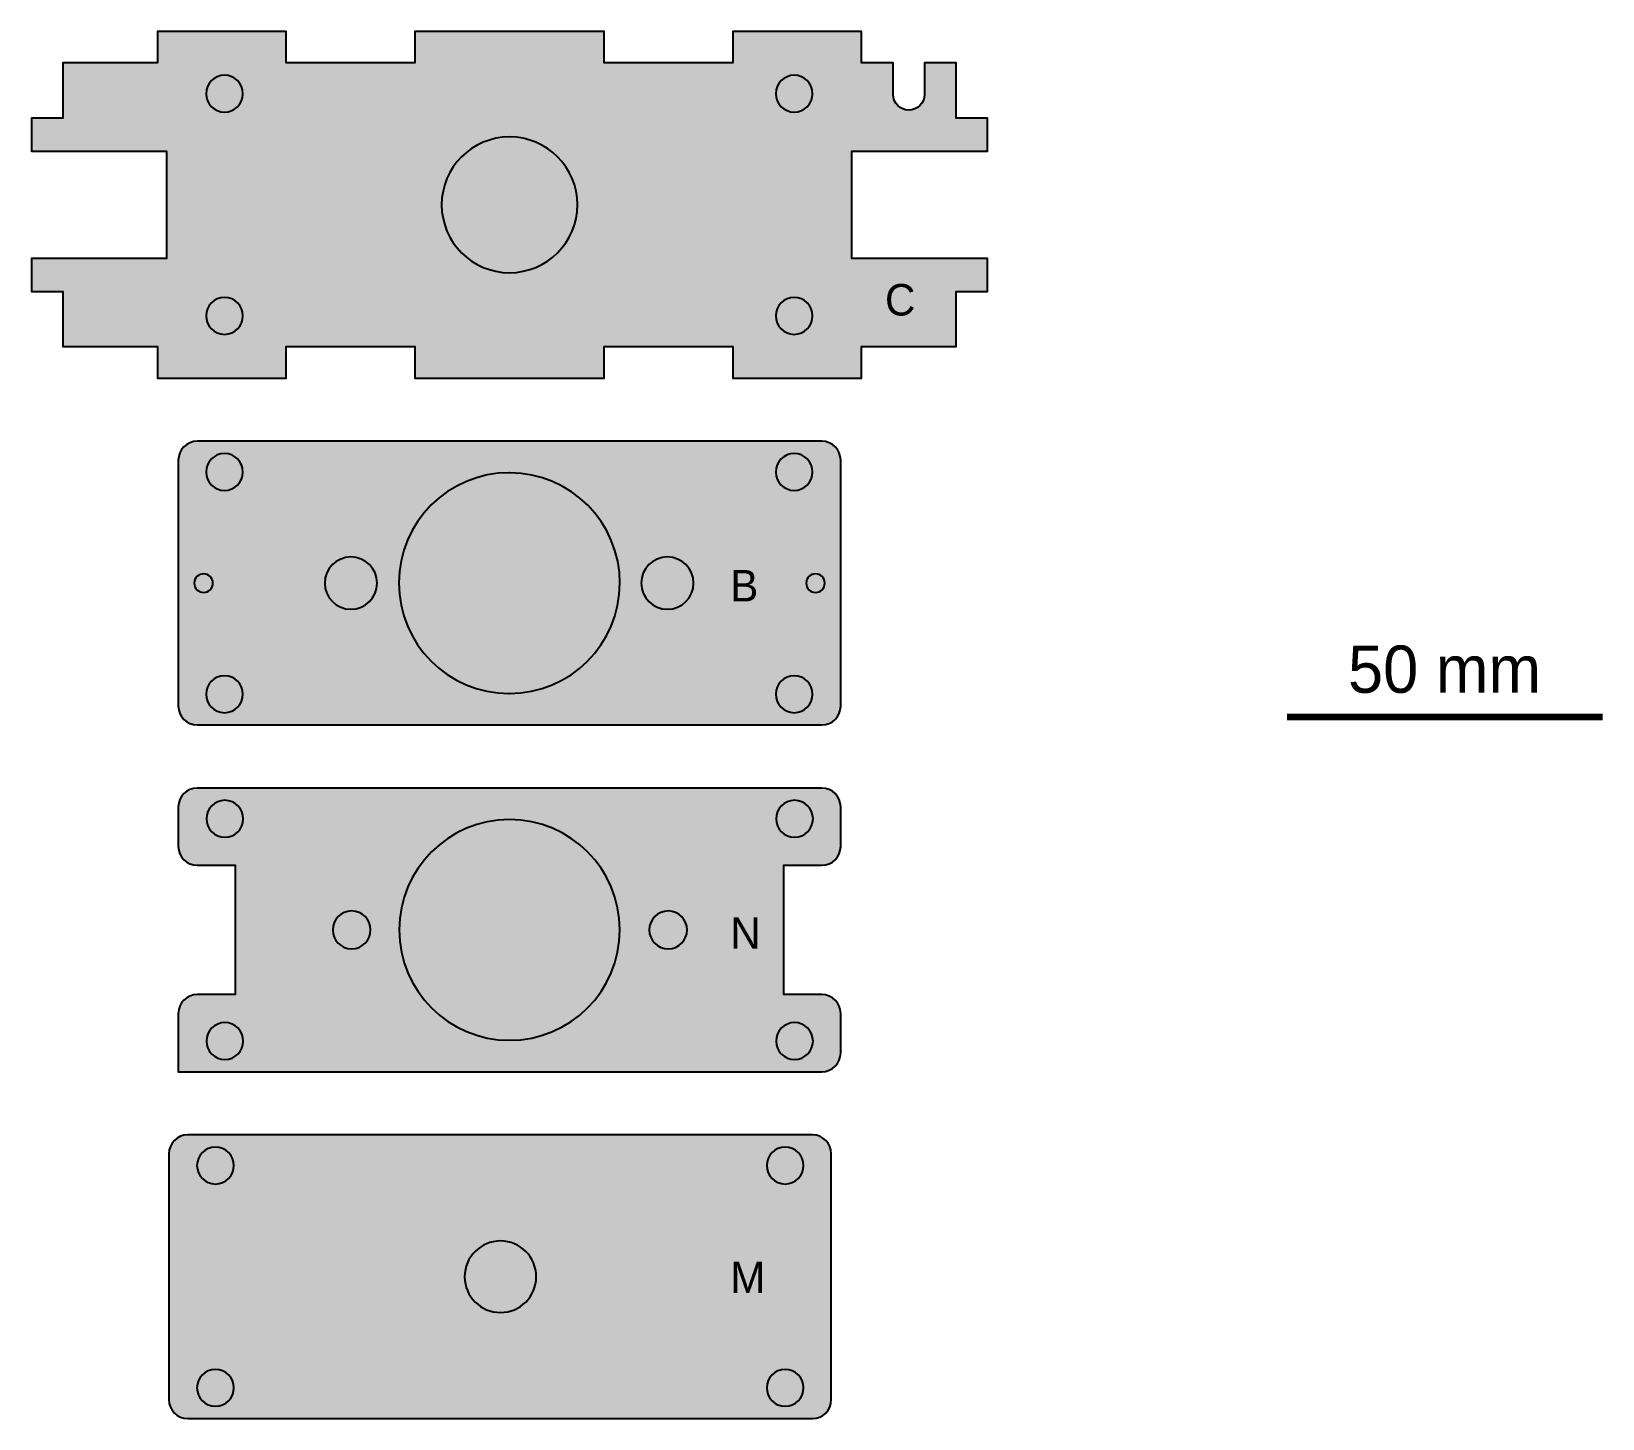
# Model space of a CAD drawing. Header units: millimetres. Extents: x 8 to 646, y -435 to -7.
# Drawn here: x 334.4 to 583.5, y -424.1 to -204.1 of the extents above; entities that cross this region are included whole.
import ezdxf

# ---------------------------------------------------------------- set-up
doc = ezdxf.new("R2010")
doc.units = ezdxf.units.MM
doc.header["$MEASUREMENT"] = 0

# ---------------------------------------------------------------- blocks, each defined once
blk = doc.blocks.new('block 102')
at = {"true_color": 0x7e3f98}
h = blk.add_hatch(color=205, dxfattribs=at)
h.dxf.hatch_style = 2
edge = h.paths.add_edge_path()
edge.add_spline(control_points=[(476, -214.14), (476, -214.14), (476, -209.14), (476, -209.14), (476, -209.14), (481, -209.14), (481, -209.14), (481, -209.14), (481, -217.89), (481, -217.89), (481, -217.89), (486, -217.89), (486, -217.89), (486, -217.89), (486, -223.14), (486, -223.14), (486, -223.14), (464.45, -223.14), (464.45, -223.14), (464.45, -223.14), (464.45, -240.14), (464.45, -240.14), (464.45, -240.14), (486, -240.14), (486, -240.14), (486, -240.14), (486, -245.39), (486, -245.39), (486, -245.39), (481, -245.39), (481, -245.39), (481, -245.39), (481, -254.14), (481, -254.14), (481, -254.14), (466, -254.14), (466, -254.14), (466, -254.14), (466, -259.14), (466, -259.14), (466, -259.14), (445.59, -259.14), (445.59, -259.14), (445.59, -259.14), (445.59, -254.14), (445.59, -254.14), (445.59, -254.14), (425.18, -254.14), (425.18, -254.14), (425.18, -254.14), (425.18, -259.14), (425.18, -259.14), (425.18, -259.14), (395.18, -259.14), (395.18, -259.14), (395.18, -259.14), (395.18, -254.14), (395.18, -254.14), (395.18, -254.14), (374.77, -254.14), (374.77, -254.14), (374.77, -254.14), (374.77, -259.14), (374.77, -259.14), (374.77, -259.14), (354.35, -259.14), (354.35, -259.14), (354.35, -259.14), (354.35, -254.14), (354.35, -254.14), (354.35, -254.14), (339.35, -254.14), (339.35, -254.14), (339.35, -254.14), (339.35, -245.39), (339.35, -245.39), (339.35, -245.39), (334.35, -245.39), (334.35, -245.39), (334.35, -245.39), (334.35, -240.14), (334.35, -240.14), (334.35, -240.14), (355.8, -240.14), (355.8, -240.14), (355.8, -240.14), (355.8, -223.14), (355.8, -223.14), (355.8, -223.14), (334.35, -223.14), (334.35, -223.14), (334.35, -223.14), (334.35, -217.89), (334.35, -217.89), (334.35, -217.89), (339.35, -217.89), (339.35, -217.89), (339.35, -217.89), (339.35, -209.14), (339.35, -209.14), (339.35, -209.14), (354.35, -209.14), (354.35, -209.14), (354.35, -209.14), (354.35, -204.14), (354.35, -204.14), (354.35, -204.14), (374.77, -204.14), (374.77, -204.14), (374.77, -204.14), (374.77, -209.14), (374.77, -209.14), (374.77, -209.14), (395.18, -209.14), (395.18, -209.14), (395.18, -209.14), (395.18, -204.14), (395.18, -204.14), (395.18, -204.14), (425.18, -204.14), (425.18, -204.14), (425.18, -204.14), (425.18, -209.14), (425.18, -209.14), (425.18, -209.14), (445.59, -209.14), (445.59, -209.14), (445.59, -209.14), (445.59, -204.14), (445.59, -204.14), (445.59, -204.14), (466, -204.14), (466, -204.14), (466, -204.14), (466, -209.14), (466, -209.14), (466, -209.14), (471, -209.14), (471, -209.14), (471, -209.14), (471, -214.14), (471, -214.14), (471, -215.52), (472.12, -216.64), (473.5, -216.64), (474.88, -216.64), (476, -215.52), (476, -214.14)], knot_values=[0, 0, 0, 0, 1, 1, 1, 2, 2, 2, 3, 3, 3, 4, 4, 4, 5, 5, 5, 6, 6, 6, 7, 7, 7, 8, 8, 8, 9, 9, 9, 10, 10, 10, 11, 11, 11, 12, 12, 12, 13, 13, 13, 14, 14, 14, 15, 15, 15, 16, 16, 16, 17, 17, 17, 18, 18, 18, 19, 19, 19, 20, 20, 20, 21, 21, 21, 22, 22, 22, 23, 23, 23, 24, 24, 24, 25, 25, 25, 26, 26, 26, 27, 27, 27, 28, 28, 28, 29, 29, 29, 30, 30, 30, 31, 31, 31, 32, 32, 32, 33, 33, 33, 34, 34, 34, 35, 35, 35, 36, 36, 36, 37, 37, 37, 38, 38, 38, 39, 39, 39, 40, 40, 40, 41, 41, 41, 42, 42, 42, 43, 43, 43, 44, 44, 44, 45, 45, 45, 46, 46, 46, 47, 47, 47, 48, 48, 48, 49, 49, 49, 49], degree=3, periodic=1)
at = {"color": 7, "lineweight": 25, "true_color": 0xffffff}
blk.add_open_spline([(476, -214.14), (476, -214.14), (476, -209.14), (476, -209.14), (476, -209.14), (481, -209.14), (481, -209.14), (481, -209.14), (481, -217.89), (481, -217.89), (481, -217.89), (486, -217.89), (486, -217.89), (486, -217.89), (486, -223.14), (486, -223.14), (486, -223.14), (464.45, -223.14), (464.45, -223.14), (464.45, -223.14), (464.45, -240.14), (464.45, -240.14), (464.45, -240.14), (486, -240.14), (486, -240.14), (486, -240.14), (486, -245.39), (486, -245.39), (486, -245.39), (481, -245.39), (481, -245.39), (481, -245.39), (481, -254.14), (481, -254.14), (481, -254.14), (466, -254.14), (466, -254.14), (466, -254.14), (466, -259.14), (466, -259.14), (466, -259.14), (445.59, -259.14), (445.59, -259.14), (445.59, -259.14), (445.59, -254.14), (445.59, -254.14), (445.59, -254.14), (425.18, -254.14), (425.18, -254.14), (425.18, -254.14), (425.18, -259.14), (425.18, -259.14), (425.18, -259.14), (395.18, -259.14), (395.18, -259.14), (395.18, -259.14), (395.18, -254.14), (395.18, -254.14), (395.18, -254.14), (374.77, -254.14), (374.77, -254.14), (374.77, -254.14), (374.77, -259.14), (374.77, -259.14), (374.77, -259.14), (354.35, -259.14), (354.35, -259.14), (354.35, -259.14), (354.35, -254.14), (354.35, -254.14), (354.35, -254.14), (339.35, -254.14), (339.35, -254.14), (339.35, -254.14), (339.35, -245.39), (339.35, -245.39), (339.35, -245.39), (334.35, -245.39), (334.35, -245.39), (334.35, -245.39), (334.35, -240.14), (334.35, -240.14), (334.35, -240.14), (355.8, -240.14), (355.8, -240.14), (355.8, -240.14), (355.8, -223.14), (355.8, -223.14), (355.8, -223.14), (334.35, -223.14), (334.35, -223.14), (334.35, -223.14), (334.35, -217.89), (334.35, -217.89), (334.35, -217.89), (339.35, -217.89), (339.35, -217.89), (339.35, -217.89), (339.35, -209.14), (339.35, -209.14), (339.35, -209.14), (354.35, -209.14), (354.35, -209.14), (354.35, -209.14), (354.35, -204.14), (354.35, -204.14), (354.35, -204.14), (374.77, -204.14), (374.77, -204.14), (374.77, -204.14), (374.77, -209.14), (374.77, -209.14), (374.77, -209.14), (395.18, -209.14), (395.18, -209.14), (395.18, -209.14), (395.18, -204.14), (395.18, -204.14), (395.18, -204.14), (425.18, -204.14), (425.18, -204.14), (425.18, -204.14), (425.18, -209.14), (425.18, -209.14), (425.18, -209.14), (445.59, -209.14), (445.59, -209.14), (445.59, -209.14), (445.59, -204.14), (445.59, -204.14), (445.59, -204.14), (466, -204.14), (466, -204.14), (466, -204.14), (466, -209.14), (466, -209.14), (466, -209.14), (471, -209.14), (471, -209.14), (471, -209.14), (471, -214.14), (471, -214.14), (471, -215.52), (472.12, -216.64), (473.5, -216.64), (474.88, -216.64), (476, -215.52), (476, -214.14)], degree=3, knots=[0, 0, 0, 0, 1, 1, 1, 2, 2, 2, 3, 3, 3, 4, 4, 4, 5, 5, 5, 6, 6, 6, 7, 7, 7, 8, 8, 8, 9, 9, 9, 10, 10, 10, 11, 11, 11, 12, 12, 12, 13, 13, 13, 14, 14, 14, 15, 15, 15, 16, 16, 16, 17, 17, 17, 18, 18, 18, 19, 19, 19, 20, 20, 20, 21, 21, 21, 22, 22, 22, 23, 23, 23, 24, 24, 24, 25, 25, 25, 26, 26, 26, 27, 27, 27, 28, 28, 28, 29, 29, 29, 30, 30, 30, 31, 31, 31, 32, 32, 32, 33, 33, 33, 34, 34, 34, 35, 35, 35, 36, 36, 36, 37, 37, 37, 38, 38, 38, 39, 39, 39, 40, 40, 40, 41, 41, 41, 42, 42, 42, 43, 43, 43, 44, 44, 44, 45, 45, 45, 46, 46, 46, 47, 47, 47, 48, 48, 48, 49, 49, 49, 49], dxfattribs=at)
blk = doc.blocks.new('block 103')
at = {"color": 7, "lineweight": 25, "true_color": 0xffffff}
blk.add_open_spline([(399.41, -231.64), (399.41, -225.7), (404.23, -220.88), (410.18, -220.88), (416.12, -220.88), (420.94, -225.7), (420.94, -231.64), (420.94, -237.59), (416.12, -242.41), (410.18, -242.41), (404.23, -242.41), (399.41, -237.59), (399.41, -231.64), (399.41, -231.64), (399.41, -231.64), (399.41, -231.64)], degree=3, knots=[0, 0, 0, 0, 1, 1, 1, 2, 2, 2, 3, 3, 3, 4, 4, 4, 5, 5, 5, 5], dxfattribs=at)
blk = doc.blocks.new('block 104')
at = {"color": 7, "lineweight": 25, "true_color": 0xffffff}
blk.add_open_spline([(452.4, -214.02), (452.4, -212.4), (453.71, -211.09), (455.32, -211.09), (456.94, -211.09), (458.25, -212.4), (458.25, -214.02), (458.25, -215.63), (456.94, -216.94), (455.32, -216.94), (453.71, -216.94), (452.4, -215.63), (452.4, -214.02), (452.4, -214.02), (452.4, -214.02), (452.4, -214.02)], degree=3, knots=[0, 0, 0, 0, 1, 1, 1, 2, 2, 2, 3, 3, 3, 4, 4, 4, 5, 5, 5, 5], dxfattribs=at)
blk = doc.blocks.new('block 105')
at = {"color": 7, "lineweight": 25, "true_color": 0xffffff}
blk.add_open_spline([(452.4, -249.27), (452.4, -247.65), (453.71, -246.34), (455.32, -246.34), (456.94, -246.34), (458.25, -247.65), (458.25, -249.27), (458.25, -250.88), (456.94, -252.19), (455.32, -252.19), (453.71, -252.19), (452.4, -250.88), (452.4, -249.27), (452.4, -249.27), (452.4, -249.27), (452.4, -249.27)], degree=3, knots=[0, 0, 0, 0, 1, 1, 1, 2, 2, 2, 3, 3, 3, 4, 4, 4, 5, 5, 5, 5], dxfattribs=at)
blk = doc.blocks.new('block 106')
at = {"color": 7, "lineweight": 25, "true_color": 0xffffff}
blk.add_open_spline([(362.05, -214.02), (362.05, -212.4), (363.36, -211.09), (364.97, -211.09), (366.59, -211.09), (367.9, -212.4), (367.9, -214.02), (367.9, -215.63), (366.59, -216.94), (364.97, -216.94), (363.36, -216.94), (362.05, -215.63), (362.05, -214.02), (362.05, -214.02), (362.05, -214.02), (362.05, -214.02)], degree=3, knots=[0, 0, 0, 0, 1, 1, 1, 2, 2, 2, 3, 3, 3, 4, 4, 4, 5, 5, 5, 5], dxfattribs=at)
blk = doc.blocks.new('block 107')
at = {"color": 7, "lineweight": 25, "true_color": 0xffffff}
blk.add_open_spline([(362.05, -249.27), (362.05, -247.65), (363.36, -246.34), (364.97, -246.34), (366.59, -246.34), (367.9, -247.65), (367.9, -249.27), (367.9, -250.88), (366.59, -252.19), (364.97, -252.19), (363.36, -252.19), (362.05, -250.88), (362.05, -249.27), (362.05, -249.27), (362.05, -249.27), (362.05, -249.27)], degree=3, knots=[0, 0, 0, 0, 1, 1, 1, 2, 2, 2, 3, 3, 3, 4, 4, 4, 5, 5, 5, 5], dxfattribs=at)
blk = doc.blocks.new('block 101')
for name in ['block 102', 'block 106', 'block 104', 'block 103', 'block 107', 'block 105']:
    blk.add_blockref(name, (0, 0))
at = {"color": 250, "true_color": 0x231f20, "insert": (469.72, -249.27), "char_height": 4.9953, "attachment_point": 7}
blk.add_mtext('\\fMyriad Pro|b0|i0|c0|p34;\\W1;C', dxfattribs=at)
blk = doc.blocks.new('block 109')
at = {"true_color": 0x7e3f98}
h = blk.add_hatch(color=205, dxfattribs=at)
h.dxf.hatch_style = 2
edge = h.paths.add_edge_path()
edge.add_spline(control_points=[(360.65, -314.14), (359, -314.14), (357.65, -312.8), (357.65, -311.14), (357.65, -311.14), (357.65, -272.14), (357.65, -272.14), (357.65, -270.49), (359, -269.14), (360.65, -269.14), (360.65, -269.14), (459.7, -269.14), (459.7, -269.14), (461.36, -269.14), (462.7, -270.49), (462.7, -272.14), (462.7, -272.14), (462.7, -311.14), (462.7, -311.14), (462.7, -312.8), (461.36, -314.14), (459.7, -314.14), (459.7, -314.14), (360.65, -314.14), (360.65, -314.14)], knot_values=[0, 0, 0, 0, 1, 1, 1, 2, 2, 2, 3, 3, 3, 4, 4, 4, 5, 5, 5, 6, 6, 6, 7, 7, 7, 8, 8, 8, 8], degree=3, periodic=1)
at = {"color": 7, "lineweight": 25, "true_color": 0xffffff}
blk.add_open_spline([(360.65, -314.14), (359, -314.14), (357.65, -312.8), (357.65, -311.14), (357.65, -311.14), (357.65, -272.14), (357.65, -272.14), (357.65, -270.49), (359, -269.14), (360.65, -269.14), (360.65, -269.14), (459.7, -269.14), (459.7, -269.14), (461.36, -269.14), (462.7, -270.49), (462.7, -272.14), (462.7, -272.14), (462.7, -311.14), (462.7, -311.14), (462.7, -312.8), (461.36, -314.14), (459.7, -314.14), (459.7, -314.14), (360.65, -314.14), (360.65, -314.14)], degree=3, knots=[0, 0, 0, 0, 1, 1, 1, 2, 2, 2, 3, 3, 3, 4, 4, 4, 5, 5, 5, 6, 6, 6, 7, 7, 7, 8, 8, 8, 8], dxfattribs=at)
blk = doc.blocks.new('block 110')
at = {"color": 7, "lineweight": 25, "true_color": 0xffffff}
blk.add_open_spline([(362.05, -274.02), (362.05, -272.4), (363.36, -271.09), (364.97, -271.09), (366.59, -271.09), (367.9, -272.4), (367.9, -274.02), (367.9, -275.63), (366.59, -276.94), (364.97, -276.94), (363.36, -276.94), (362.05, -275.63), (362.05, -274.02), (362.05, -274.02), (362.05, -274.02), (362.05, -274.02)], degree=3, knots=[0, 0, 0, 0, 1, 1, 1, 2, 2, 2, 3, 3, 3, 4, 4, 4, 5, 5, 5, 5], dxfattribs=at)
blk = doc.blocks.new('block 111')
at = {"color": 7, "lineweight": 25, "true_color": 0xffffff}
blk.add_open_spline([(457.23, -291.64), (457.23, -290.83), (457.89, -290.17), (458.7, -290.17), (459.52, -290.17), (460.18, -290.83), (460.18, -291.64), (460.18, -292.46), (459.52, -293.12), (458.7, -293.12), (457.89, -293.12), (457.23, -292.46), (457.23, -291.64), (457.23, -291.64), (457.23, -291.64), (457.23, -291.64)], degree=3, knots=[0, 0, 0, 0, 1, 1, 1, 2, 2, 2, 3, 3, 3, 4, 4, 4, 5, 5, 5, 5], dxfattribs=at)
blk = doc.blocks.new('block 112')
at = {"color": 7, "lineweight": 25, "true_color": 0xffffff}
blk.add_open_spline([(452.4, -274.02), (452.4, -272.4), (453.71, -271.09), (455.32, -271.09), (456.94, -271.09), (458.25, -272.4), (458.25, -274.02), (458.25, -275.63), (456.94, -276.94), (455.32, -276.94), (453.71, -276.94), (452.4, -275.63), (452.4, -274.02), (452.4, -274.02), (452.4, -274.02), (452.4, -274.02)], degree=3, knots=[0, 0, 0, 0, 1, 1, 1, 2, 2, 2, 3, 3, 3, 4, 4, 4, 5, 5, 5, 5], dxfattribs=at)
blk = doc.blocks.new('block 113')
at = {"color": 7, "lineweight": 25, "true_color": 0xffffff}
blk.add_open_spline([(360.18, -291.64), (360.18, -290.83), (360.84, -290.17), (361.65, -290.17), (362.47, -290.17), (363.13, -290.83), (363.13, -291.64), (363.13, -292.46), (362.47, -293.12), (361.65, -293.12), (360.84, -293.12), (360.18, -292.46), (360.18, -291.64), (360.18, -291.64), (360.18, -291.64), (360.18, -291.64)], degree=3, knots=[0, 0, 0, 0, 1, 1, 1, 2, 2, 2, 3, 3, 3, 4, 4, 4, 5, 5, 5, 5], dxfattribs=at)
blk = doc.blocks.new('block 114')
at = {"color": 7, "lineweight": 25, "true_color": 0xffffff}
blk.add_open_spline([(452.4, -309.27), (452.4, -307.65), (453.71, -306.34), (455.32, -306.34), (456.94, -306.34), (458.25, -307.65), (458.25, -309.27), (458.25, -310.88), (456.94, -312.19), (455.32, -312.19), (453.71, -312.19), (452.4, -310.88), (452.4, -309.27), (452.4, -309.27), (452.4, -309.27), (452.4, -309.27)], degree=3, knots=[0, 0, 0, 0, 1, 1, 1, 2, 2, 2, 3, 3, 3, 4, 4, 4, 5, 5, 5, 5], dxfattribs=at)
blk = doc.blocks.new('block 115')
at = {"color": 7, "lineweight": 25, "true_color": 0xffffff}
blk.add_open_spline([(380.87, -291.64), (380.87, -289.35), (382.73, -287.49), (385.02, -287.49), (387.31, -287.49), (389.17, -289.35), (389.17, -291.64), (389.17, -293.94), (387.31, -295.79), (385.02, -295.79), (382.73, -295.79), (380.87, -293.94), (380.87, -291.64), (380.87, -291.64), (380.87, -291.64), (380.87, -291.64)], degree=3, knots=[0, 0, 0, 0, 1, 1, 1, 2, 2, 2, 3, 3, 3, 4, 4, 4, 5, 5, 5, 5], dxfattribs=at)
blk = doc.blocks.new('block 116')
at = {"color": 7, "lineweight": 25, "true_color": 0xffffff}
blk.add_open_spline([(410.15, -274.14), (400.48, -274.13), (392.64, -281.95), (392.62, -291.61), (392.6, -301.28), (400.43, -309.13), (410.09, -309.14), (410.11, -309.14), (410.13, -309.14), (410.15, -309.14)], degree=3, knots=[0, 0, 0, 0, 1, 1, 1, 2, 2, 2, 3, 3, 3, 3], dxfattribs=at)
blk = doc.blocks.new('block 117')
at = {"color": 7, "lineweight": 25, "true_color": 0xffffff}
blk.add_open_spline([(410.15, -309.14), (419.81, -309.16), (427.66, -301.34), (427.68, -291.67), (427.7, -282.01), (419.87, -274.16), (410.21, -274.14), (410.19, -274.14), (410.17, -274.14), (410.15, -274.14)], degree=3, knots=[0, 0, 0, 0, 1, 1, 1, 2, 2, 2, 3, 3, 3, 3], dxfattribs=at)
blk = doc.blocks.new('block 118')
at = {"color": 7, "lineweight": 25, "true_color": 0xffffff}
blk.add_open_spline([(431.07, -291.64), (431.07, -289.35), (432.93, -287.49), (435.22, -287.49), (437.51, -287.49), (439.37, -289.35), (439.37, -291.64), (439.37, -293.94), (437.51, -295.79), (435.22, -295.79), (432.93, -295.79), (431.07, -293.94), (431.07, -291.64), (431.07, -291.64), (431.07, -291.64), (431.07, -291.64)], degree=3, knots=[0, 0, 0, 0, 1, 1, 1, 2, 2, 2, 3, 3, 3, 4, 4, 4, 5, 5, 5, 5], dxfattribs=at)
blk = doc.blocks.new('block 119')
at = {"color": 7, "lineweight": 25, "true_color": 0xffffff}
blk.add_open_spline([(362.05, -309.27), (362.05, -307.65), (363.36, -306.34), (364.97, -306.34), (366.59, -306.34), (367.9, -307.65), (367.9, -309.27), (367.9, -310.88), (366.59, -312.19), (364.97, -312.19), (363.36, -312.19), (362.05, -310.88), (362.05, -309.27), (362.05, -309.27), (362.05, -309.27), (362.05, -309.27)], degree=3, knots=[0, 0, 0, 0, 1, 1, 1, 2, 2, 2, 3, 3, 3, 4, 4, 4, 5, 5, 5, 5], dxfattribs=at)
blk = doc.blocks.new('block 108')
for name in ['block 109', 'block 110', 'block 112', 'block 116', 'block 117', 'block 115', 'block 118', 'block 113', 'block 111', 'block 119', 'block 114']:
    blk.add_blockref(name, (0, 0))
at = {"color": 250, "true_color": 0x231f20, "insert": (445.18, -294.55), "char_height": 4.9953, "attachment_point": 7}
blk.add_mtext('\\fMyriad Pro|b0|i0|c0|p34;\\W1;B', dxfattribs=at)
blk = doc.blocks.new('block 121')
at = {"true_color": 0x7e3f98}
h = blk.add_hatch(color=205, dxfattribs=at)
h.dxf.hatch_style = 2
edge = h.paths.add_edge_path()
edge.add_spline(control_points=[(459.7, -356.89), (461.36, -356.89), (462.7, -358.24), (462.7, -359.89), (462.7, -359.89), (462.7, -366.14), (462.7, -366.14), (462.7, -367.8), (461.36, -369.14), (459.7, -369.14), (459.7, -369.14), (357.65, -369.14), (357.65, -369.14), (357.65, -369.14), (357.65, -359.89), (357.65, -359.89), (357.65, -358.24), (359, -356.89), (360.65, -356.89), (360.65, -356.89), (366.65, -356.89), (366.65, -356.89), (366.65, -356.89), (366.65, -336.39), (366.65, -336.39), (366.65, -336.39), (360.65, -336.39), (360.65, -336.39), (359, -336.39), (357.65, -335.05), (357.65, -333.39), (357.65, -333.39), (357.65, -327.14), (357.65, -327.14), (357.65, -325.49), (359, -324.14), (360.65, -324.14), (360.65, -324.14), (459.7, -324.14), (459.7, -324.14), (461.36, -324.14), (462.7, -325.49), (462.7, -327.14), (462.7, -327.14), (462.7, -333.39), (462.7, -333.39), (462.7, -335.05), (461.36, -336.39), (459.7, -336.39), (459.7, -336.39), (453.7, -336.39), (453.7, -336.39), (453.7, -336.39), (453.7, -356.89), (453.7, -356.89), (453.7, -356.89), (459.7, -356.89), (459.7, -356.89)], knot_values=[0, 0, 0, 0, 1, 1, 1, 2, 2, 2, 3, 3, 3, 4, 4, 4, 5, 5, 5, 6, 6, 6, 7, 7, 7, 8, 8, 8, 9, 9, 9, 10, 10, 10, 11, 11, 11, 12, 12, 12, 13, 13, 13, 14, 14, 14, 15, 15, 15, 16, 16, 16, 17, 17, 17, 18, 18, 18, 19, 19, 19, 19], degree=3, periodic=1)
at = {"color": 7, "lineweight": 25, "true_color": 0xffffff}
blk.add_open_spline([(459.7, -356.89), (461.36, -356.89), (462.7, -358.24), (462.7, -359.89), (462.7, -359.89), (462.7, -366.14), (462.7, -366.14), (462.7, -367.8), (461.36, -369.14), (459.7, -369.14), (459.7, -369.14), (357.65, -369.14), (357.65, -369.14), (357.65, -369.14), (357.65, -359.89), (357.65, -359.89), (357.65, -358.24), (359, -356.89), (360.65, -356.89), (360.65, -356.89), (366.65, -356.89), (366.65, -356.89), (366.65, -356.89), (366.65, -336.39), (366.65, -336.39), (366.65, -336.39), (360.65, -336.39), (360.65, -336.39), (359, -336.39), (357.65, -335.05), (357.65, -333.39), (357.65, -333.39), (357.65, -327.14), (357.65, -327.14), (357.65, -325.49), (359, -324.14), (360.65, -324.14), (360.65, -324.14), (459.7, -324.14), (459.7, -324.14), (461.36, -324.14), (462.7, -325.49), (462.7, -327.14), (462.7, -327.14), (462.7, -333.39), (462.7, -333.39), (462.7, -335.05), (461.36, -336.39), (459.7, -336.39), (459.7, -336.39), (453.7, -336.39), (453.7, -336.39), (453.7, -336.39), (453.7, -356.89), (453.7, -356.89), (453.7, -356.89), (459.7, -356.89), (459.7, -356.89)], degree=3, knots=[0, 0, 0, 0, 1, 1, 1, 2, 2, 2, 3, 3, 3, 4, 4, 4, 5, 5, 5, 6, 6, 6, 7, 7, 7, 8, 8, 8, 9, 9, 9, 10, 10, 10, 11, 11, 11, 12, 12, 12, 13, 13, 13, 14, 14, 14, 15, 15, 15, 16, 16, 16, 17, 17, 17, 18, 18, 18, 19, 19, 19, 19], dxfattribs=at)
blk = doc.blocks.new('block 122')
at = {"color": 7, "lineweight": 25, "true_color": 0xffffff}
blk.add_open_spline([(392.68, -346.64), (392.68, -336.98), (400.51, -329.14), (410.18, -329.14), (419.84, -329.14), (427.68, -336.98), (427.68, -346.64), (427.68, -356.31), (419.84, -364.14), (410.18, -364.14), (400.51, -364.14), (392.68, -356.31), (392.68, -346.64), (392.68, -346.64), (392.68, -346.64), (392.68, -346.64)], degree=3, knots=[0, 0, 0, 0, 1, 1, 1, 2, 2, 2, 3, 3, 3, 4, 4, 4, 5, 5, 5, 5], dxfattribs=at)
blk = doc.blocks.new('block 123')
at = {"color": 7, "lineweight": 25, "true_color": 0xffffff}
blk.add_open_spline([(452.46, -364.27), (452.46, -362.65), (453.77, -361.34), (455.38, -361.34), (457, -361.34), (458.31, -362.65), (458.31, -364.27), (458.31, -365.88), (457, -367.19), (455.38, -367.19), (453.77, -367.19), (452.46, -365.88), (452.46, -364.27), (452.46, -364.27), (452.46, -364.27), (452.46, -364.27)], degree=3, knots=[0, 0, 0, 0, 1, 1, 1, 2, 2, 2, 3, 3, 3, 4, 4, 4, 5, 5, 5, 5], dxfattribs=at)
blk = doc.blocks.new('block 124')
at = {"color": 7, "lineweight": 25, "true_color": 0xffffff}
blk.add_open_spline([(382.14, -346.64), (382.14, -344.99), (383.48, -343.64), (385.14, -343.64), (386.8, -343.64), (388.14, -344.99), (388.14, -346.64), (388.14, -348.3), (386.8, -349.64), (385.14, -349.64), (383.48, -349.64), (382.14, -348.3), (382.14, -346.64), (382.14, -346.64), (382.14, -346.64), (382.14, -346.64)], degree=3, knots=[0, 0, 0, 0, 1, 1, 1, 2, 2, 2, 3, 3, 3, 4, 4, 4, 5, 5, 5, 5], dxfattribs=at)
blk = doc.blocks.new('block 125')
at = {"color": 7, "lineweight": 25, "true_color": 0xffffff}
blk.add_open_spline([(362.11, -329.02), (362.11, -327.4), (363.42, -326.09), (365.03, -326.09), (366.65, -326.09), (367.96, -327.4), (367.96, -329.02), (367.96, -330.63), (366.65, -331.94), (365.03, -331.94), (363.42, -331.94), (362.11, -330.63), (362.11, -329.02), (362.11, -329.02), (362.11, -329.02), (362.11, -329.02)], degree=3, knots=[0, 0, 0, 0, 1, 1, 1, 2, 2, 2, 3, 3, 3, 4, 4, 4, 5, 5, 5, 5], dxfattribs=at)
blk = doc.blocks.new('block 126')
at = {"color": 7, "lineweight": 25, "true_color": 0xffffff}
blk.add_open_spline([(432.34, -346.64), (432.34, -344.99), (433.68, -343.64), (435.34, -343.64), (437, -343.64), (438.34, -344.99), (438.34, -346.64), (438.34, -348.3), (437, -349.64), (435.34, -349.64), (433.68, -349.64), (432.34, -348.3), (432.34, -346.64), (432.34, -346.64), (432.34, -346.64), (432.34, -346.64)], degree=3, knots=[0, 0, 0, 0, 1, 1, 1, 2, 2, 2, 3, 3, 3, 4, 4, 4, 5, 5, 5, 5], dxfattribs=at)
blk = doc.blocks.new('block 127')
at = {"color": 7, "lineweight": 25, "true_color": 0xffffff}
blk.add_open_spline([(362.11, -364.27), (362.11, -362.65), (363.42, -361.34), (365.03, -361.34), (366.65, -361.34), (367.96, -362.65), (367.96, -364.27), (367.96, -365.88), (366.65, -367.19), (365.03, -367.19), (363.42, -367.19), (362.11, -365.88), (362.11, -364.27), (362.11, -364.27), (362.11, -364.27), (362.11, -364.27)], degree=3, knots=[0, 0, 0, 0, 1, 1, 1, 2, 2, 2, 3, 3, 3, 4, 4, 4, 5, 5, 5, 5], dxfattribs=at)
blk = doc.blocks.new('block 128')
at = {"color": 7, "lineweight": 25, "true_color": 0xffffff}
blk.add_open_spline([(452.46, -329.02), (452.46, -327.4), (453.77, -326.09), (455.38, -326.09), (457, -326.09), (458.31, -327.4), (458.31, -329.02), (458.31, -330.63), (457, -331.94), (455.38, -331.94), (453.77, -331.94), (452.46, -330.63), (452.46, -329.02), (452.46, -329.02), (452.46, -329.02), (452.46, -329.02)], degree=3, knots=[0, 0, 0, 0, 1, 1, 1, 2, 2, 2, 3, 3, 3, 4, 4, 4, 5, 5, 5, 5], dxfattribs=at)
blk = doc.blocks.new('block 120')
for name in ['block 121', 'block 125', 'block 128', 'block 122', 'block 124', 'block 126', 'block 127', 'block 123']:
    blk.add_blockref(name, (0, 0))
at = {"color": 250, "true_color": 0x231f20, "insert": (445.18, -349.64), "char_height": 4.9953, "attachment_point": 7}
blk.add_mtext('\\fMyriad Pro|b0|i0|c0|p34;\\W1;N', dxfattribs=at)
blk = doc.blocks.new('block 130')
at = {"true_color": 0x7e3f98}
h = blk.add_hatch(color=205, dxfattribs=at)
h.dxf.hatch_style = 2
edge = h.paths.add_edge_path()
edge.add_spline(control_points=[(461.2, -421.14), (461.2, -422.8), (459.86, -424.14), (458.2, -424.14), (458.2, -424.14), (359.15, -424.14), (359.15, -424.14), (357.5, -424.14), (356.15, -422.8), (356.15, -421.14), (356.15, -421.14), (356.15, -382.14), (356.15, -382.14), (356.15, -380.49), (357.5, -379.14), (359.15, -379.14), (359.15, -379.14), (458.2, -379.14), (458.2, -379.14), (459.86, -379.14), (461.2, -380.49), (461.2, -382.14), (461.2, -382.14), (461.2, -421.14), (461.2, -421.14)], knot_values=[0, 0, 0, 0, 1, 1, 1, 2, 2, 2, 3, 3, 3, 4, 4, 4, 5, 5, 5, 6, 6, 6, 7, 7, 7, 8, 8, 8, 8], degree=3, periodic=1)
at = {"color": 7, "lineweight": 25, "true_color": 0xffffff}
blk.add_open_spline([(461.2, -421.14), (461.2, -422.8), (459.86, -424.14), (458.2, -424.14), (458.2, -424.14), (359.15, -424.14), (359.15, -424.14), (357.5, -424.14), (356.15, -422.8), (356.15, -421.14), (356.15, -421.14), (356.15, -382.14), (356.15, -382.14), (356.15, -380.49), (357.5, -379.14), (359.15, -379.14), (359.15, -379.14), (458.2, -379.14), (458.2, -379.14), (459.86, -379.14), (461.2, -380.49), (461.2, -382.14), (461.2, -382.14), (461.2, -421.14), (461.2, -421.14)], degree=3, knots=[0, 0, 0, 0, 1, 1, 1, 2, 2, 2, 3, 3, 3, 4, 4, 4, 5, 5, 5, 6, 6, 6, 7, 7, 7, 8, 8, 8, 8], dxfattribs=at)
blk = doc.blocks.new('block 131')
at = {"color": 7, "lineweight": 25, "true_color": 0xffffff}
blk.add_open_spline([(403.06, -401.64), (403.06, -398.51), (405.6, -395.97), (408.74, -395.97), (411.87, -395.97), (414.41, -398.51), (414.41, -401.64), (414.41, -404.78), (411.87, -407.32), (408.74, -407.32), (405.6, -407.32), (403.06, -404.78), (403.06, -401.64), (403.06, -401.64), (403.06, -401.64), (403.06, -401.64)], degree=3, knots=[0, 0, 0, 0, 1, 1, 1, 2, 2, 2, 3, 3, 3, 4, 4, 4, 5, 5, 5, 5], dxfattribs=at)
blk = doc.blocks.new('block 132')
at = {"color": 7, "lineweight": 25, "true_color": 0xffffff}
blk.add_open_spline([(450.96, -384.02), (450.96, -382.4), (452.27, -381.09), (453.88, -381.09), (455.5, -381.09), (456.81, -382.4), (456.81, -384.02), (456.81, -385.63), (455.5, -386.94), (453.88, -386.94), (452.27, -386.94), (450.96, -385.63), (450.96, -384.02), (450.96, -384.02), (450.96, -384.02), (450.96, -384.02)], degree=3, knots=[0, 0, 0, 0, 1, 1, 1, 2, 2, 2, 3, 3, 3, 4, 4, 4, 5, 5, 5, 5], dxfattribs=at)
blk = doc.blocks.new('block 133')
at = {"color": 7, "lineweight": 25, "true_color": 0xffffff}
blk.add_open_spline([(450.96, -419.27), (450.96, -417.65), (452.27, -416.34), (453.88, -416.34), (455.5, -416.34), (456.81, -417.65), (456.81, -419.27), (456.81, -420.88), (455.5, -422.19), (453.88, -422.19), (452.27, -422.19), (450.96, -420.88), (450.96, -419.27), (450.96, -419.27), (450.96, -419.27), (450.96, -419.27)], degree=3, knots=[0, 0, 0, 0, 1, 1, 1, 2, 2, 2, 3, 3, 3, 4, 4, 4, 5, 5, 5, 5], dxfattribs=at)
blk = doc.blocks.new('block 134')
at = {"color": 7, "lineweight": 25, "true_color": 0xffffff}
blk.add_open_spline([(360.61, -419.27), (360.61, -417.65), (361.92, -416.34), (363.53, -416.34), (365.15, -416.34), (366.46, -417.65), (366.46, -419.27), (366.46, -420.88), (365.15, -422.19), (363.53, -422.19), (361.92, -422.19), (360.61, -420.88), (360.61, -419.27), (360.61, -419.27), (360.61, -419.27), (360.61, -419.27)], degree=3, knots=[0, 0, 0, 0, 1, 1, 1, 2, 2, 2, 3, 3, 3, 4, 4, 4, 5, 5, 5, 5], dxfattribs=at)
blk = doc.blocks.new('block 135')
at = {"color": 7, "lineweight": 25, "true_color": 0xffffff}
blk.add_open_spline([(360.61, -384.02), (360.61, -382.4), (361.92, -381.09), (363.53, -381.09), (365.15, -381.09), (366.46, -382.4), (366.46, -384.02), (366.46, -385.63), (365.15, -386.94), (363.53, -386.94), (361.92, -386.94), (360.61, -385.63), (360.61, -384.02), (360.61, -384.02), (360.61, -384.02), (360.61, -384.02)], degree=3, knots=[0, 0, 0, 0, 1, 1, 1, 2, 2, 2, 3, 3, 3, 4, 4, 4, 5, 5, 5, 5], dxfattribs=at)
blk = doc.blocks.new('block 129')
for name in ['block 130', 'block 135', 'block 132', 'block 131', 'block 134', 'block 133']:
    blk.add_blockref(name, (0, 0))
at = {"color": 250, "true_color": 0x231f20, "insert": (445.18, -404.24), "char_height": 4.9953, "attachment_point": 7}
blk.add_mtext('\\fMyriad Pro|b0|i0|c0|p34;\\W1;M', dxfattribs=at)

msp = doc.modelspace()

# ---------------------------------------------------------------- linework, layer by layer
at = {"color": 250, "lineweight": 140, "true_color": 0x231f20}
msp.add_lwpolyline([(533.52, -312.84), (583.52, -312.84)], dxfattribs=at)

# ---------------------------------------------------------------- block references
for name in ['block 101', 'block 108', 'block 120', 'block 129']:
    msp.add_blockref(name, (0, 0))

# ---------------------------------------------------------------- texts
at = {"color": 250, "true_color": 0x231f20, "insert": (543.15, -309.14), "char_height": 7.493, "attachment_point": 7}
msp.add_mtext('\\fMyriad Pro|b0|i0|c0|p34;\\W1;50 mm', dxfattribs=at)

doc.saveas('drawing.dxf')
